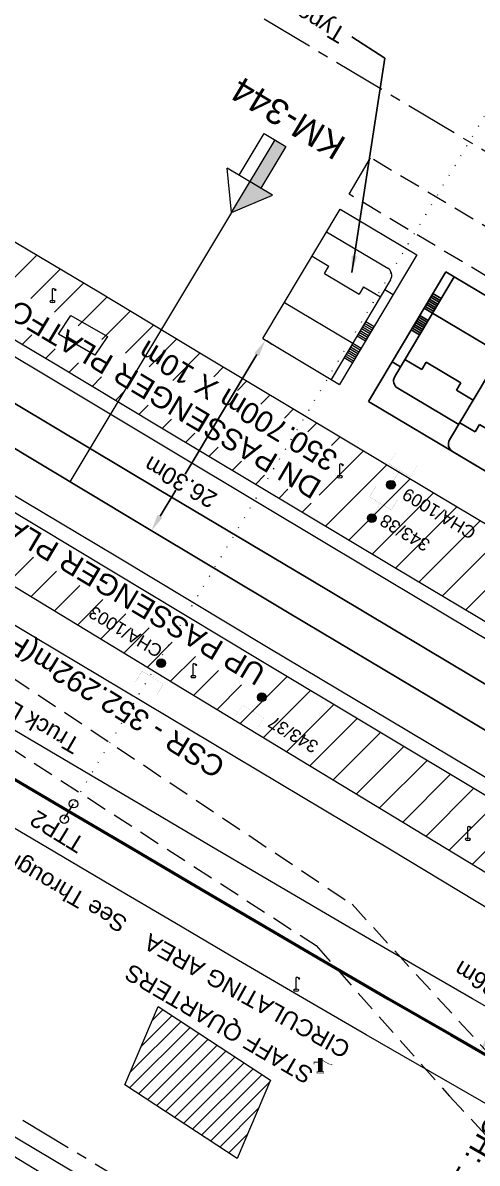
# Model space of a CAD drawing. Header units: metres. Extents: x 597821 to 610090, y 3402206 to 3407451.
# Drawn here: x 607826 to 607879.9, y 3403496.6 to 3403631.7 of the extents above; entities that cross this region are included whole.
import ezdxf
from ezdxf.enums import TextEntityAlignment as Align

# ---------------------------------------------------------------- set-up
doc = ezdxf.new("R2010")
doc.units = ezdxf.units.M
doc.header["$MEASUREMENT"] = 0
for name, pattern in [('CENTER', [2, 1.25, -0.25, 0.25, -0.25]), ('DASHED', [0.75, 0.5, -0.25]), ('DOT', [0.25, 0, -0.25])]:
    doc.linetypes.add(name, pattern=pattern)
doc.layers.get('Defpoints').update_dxf_attribs({"color": 5})
for name, color, linetype, lineweight in [('Cardinal_Leader', 10, 'Continuous', 0), ('Existing IR Chainage', 7, 'Continuous', 0), ('Existing IR Track', 143, 'Continuous', 0), ('Grill', 7, 'Continuous', 0), ('Hand_Pump', 8, 'Continuous', 0), ('KM STONE', 7, 'Continuous', 0), ('Lamp_Post', 8, 'Continuous', 0), ("NEW CHAWAPAIL STN. SRJ's", 10, 'Continuous', 0), ('OHE MAST', 7, 'Continuous', 0), ('Platform', 7, 'Continuous', 0), ('Proposed Chainage', 10, 'Continuous', 0), ('PROPOSED DFCC TRACK', 1, 'Continuous', 0), ('proposed structure', 1, 'Continuous', 0), ('Residential Building Pucca', 7, 'Continuous', 0), ('Shed', 7, 'Continuous', 0), ('SRJ CH. in Station', 7, 'Continuous', 0), ('Subroad Edge', 34, 'Continuous', 0), ('Text1', 7, 'Continuous', 0)]:
    doc.layers.add(name, color=color, linetype=linetype, lineweight=lineweight)
doc.layers.add('Existing Railway Boundary', color=7, linetype='CENTER')
doc.styles.add('ARIAL', font='arial.ttf')
doc.styles.get("Standard").update_dxf_attribs({"font": 'arial.ttf'})
doc.styles.add('Style-Arial', font='arial.ttf')
doc.linetypes.add('F-LINE', pattern='A,0.6,["X",Standard,S=0.3,R=0,X=0,Y=-0.15],0.1', length=0.7)
doc.dimstyles.new('d', dxfattribs={"dimtxt": 2, "dimasz": 2, "dimexe": 0.18, "dimexo": 1, "dimgap": 0.09, "dimtad": 0, "dimtih": 1, "dimtoh": 1, "dimzin": 0, "dimdsep": 46, "dimtxsty": 'Standard', "dimcen": 0.09, "dimclrd": 256, "dimclrt": 256, "dimadec": 0, "dimazin": 0, "dimtfac": 1, "dimtofl": 0, "dimtmove": 0, "dimatfit": 3, "dimfxl": 1, "dimtolj": 1, "dimtzin": 0, "dimarcsym": 0})
doc.dimstyles.get("Standard").update_dxf_attribs({"dimtxt": 0.18, "dimasz": 0.18, "dimexe": 0.18, "dimexo": 0.0625, "dimgap": 0.09, "dimtad": 0, "dimtih": 1, "dimtoh": 1, "dimdec": 4, "dimzin": 0, "dimdsep": 46, "dimtxsty": 'Standard', "dimcen": 0.09, "dimadec": 0, "dimazin": 0, "dimtfac": 1, "dimtdec": 4, "dimtofl": 0, "dimtmove": 0, "dimatfit": 3, "dimfxl": 1, "dimtolj": 1, "dimtzin": 0, "dimarcsym": 0})
pattern_1 = [(45, (0, 0), (-2.209708691207961, 2.209708691207961), [])]

# ---------------------------------------------------------------- blocks, each defined once
blk = doc.blocks.new('*D2')
at = {"layer": 'Defpoints', "color": 0, "transparency": 16777216}
for p in [(607889.8057982456, 3403521.534610678), (607880.231380491, 3403509.859215835), (607882.1292257789, 3403508.722125943)]:
    blk.add_point(p, dxfattribs=at)
at = {"layer": 'PROPOSED DFCC TRACK', "color": 0, "lineweight": -2, "transparency": 16777216}
for p, q in [((607889.6985713383, 3403521.598855447), (607887.8007260505, 3403522.735945338)), ((607886.8800366516, 3403520.956070053), (607881.2592967974, 3403511.574846351)), ((607882.0219988716, 3403508.786370712), (607880.1241535838, 3403509.923460605))]:
    blk.add_line(p, q, dxfattribs=at)
at = {"layer": 'PROPOSED DFCC TRACK', "color": 0, "transparency": 16777216}
for points in [[(607886.5940982325, 3403521.127389438), (607887.165975071, 3403520.784750669), (607887.9079529578, 3403522.671700569)], [(607880.9733583783, 3403511.746165736), (607881.5452352169, 3403511.403526967), (607880.231380491, 3403509.859215835)]]:
    blk.add_solid(points, dxfattribs=at)
at = {"layer": 'PROPOSED DFCC TRACK', "color": 0, "lineweight": 0, "transparency": 16777216, "insert": (607882.0859104577, 3403517.074750482), "char_height": 2, "attachment_point": 5, "rotation": 149, "style": 'Style-Arial'}
blk.add_mtext('\\A1;14.936m', dxfattribs=at)
blk = doc.blocks.new('TerminatorOpen_0.5')
at = {"color": 0, "linetype": 'ByBlock', "lineweight": -2}
for q in [(-1, 0.25), (-1, 0), (-1, -0.25)]:
    blk.add_line((0, 0), q, dxfattribs=at)
blk = doc.blocks.new('HP')
at = {"color": 8}
for points, const_width in [([(0.0008819295835564844, 0.1681577355921036), (0.0008819295835564844, 1.760900497218245)], 0.5405130023428837), ([(-0.03907991117011989, 1.667900636792183), (1.027381757870899, 1.055150603468064), (1.420815988654795, 1.027181608507817)], 0.06756412529286046), ([(-0.7505979252309771, 1.033819001560914), (-0.7505979252309771, 1.289850116489106), (0.0008819295835564844, 1.289850116489106)], 0.1081026004685767)]:
    blk.add_lwpolyline(points, dxfattribs=dict(at, const_width=const_width))
at = {"color": 8, "const_width": 0.06756412529286046}
blk.add_lwpolyline([(0.0008819295835564844, 0.1681577355921036), (-0.4102300116137485, 0.1681577355921036), (-0.4102300116137485, 0), (0.4102300116137485, 0), (0.4102300116137485, 0.1681577355921036)], close=True, dxfattribs=at)
blk = doc.blocks.new('LP')
for points in [[(0, 0), (1.455191522836685e-11, 1.501124259113567)], [(0.2519161513773724, 1.350193068938097), (0.4359010657208273, 1.34978976417915)]]:
    blk.add_lwpolyline(points)
for centre, radius, start, end in [((0.06613470305455849, 0.9860374755808152), 0.5193151196662238, 57.6424909295516, 97.31647703476513), ((0.3438663828128483, 1.330728320666822), 0.0939878794666767, 11.70118011145276, 168.0476294616489)]:
    blk.add_arc(centre, radius, start, end)
at = {"extrusion": (0, 0, -1)}
blk.add_ellipse((0.0002139964781235904, 0.005010010994737968), major_axis=(0.3078346772228201, 0.0003373946318270345), ratio=0.400495116184708, dxfattribs=at)
blk.add_ellipse((0.3454842579521937, 1.356661789875943), major_axis=(0.001657004864181774, 0.04378418379872288), ratio=0.4610562836153572, start_param=1.740219812287553, end_param=4.575835678503748)
blk = doc.blocks.new('KM POST PLAN')
h = blk.add_hatch(color=256)
h.dxf.hatch_style = 1
h.paths.add_polyline_path([(0, -8.468602305278182), (-3.000000000116415, -8.468602305278182), (-3.000000000116415, -20), (0, -20)])
h.paths.add_polyline_path([(0, -8.468602305278182), (0, 0), (-6.250000000116415, -8.468602305278182)])
for points in [[(0, 0), (-6.250000000116415, -8.468602305278182), (6.250000000116415, -8.468602305278182)], [(0, 0), (0, -20)], [(0, 0), (6.250000000116415, -8.468602305278182)], [(3, -8.468602305278182), (3, -20), (-3.000000000116415, -20), (-3.000000000116415, -8.468602305278182)]]:
    blk.add_lwpolyline(points)
at = {"style": 'Style-Arial'}
blk.add_attdef('KM-POST', text='', height=6, dxfattribs=at).set_placement((0, -26, -263.947480116054), align=Align.MIDDLE_CENTER)
blk = doc.blocks.new('OHE MAST')
h = blk.add_hatch(color=7)
h.dxf.hatch_style = 1
edge = h.paths.add_edge_path()
edge.add_arc((0, 0), 0.5143920608792591, 0, 360)
at = {"const_width": 0.01}
for points in [[(1.500000000116415, 3.5), (1.500000000116415, 2), (-1.499999999883585, 2), (-1.499999999883585, 3.5)], [(1.164153218269348e-10, 2), (0, 0)]]:
    blk.add_lwpolyline(points, dxfattribs=at)
blk.add_circle((0, 0), 0.5143920608792591)
blk = doc.blocks.new('*D68')
at = {"layer": 'Defpoints', "color": 0, "transparency": 16777216}
for p in [(607854.672182662, 3403594.152909909, -17.49110470080046), (607841.1721590019, 3403571.579959838), (607841.2637501394, 3403571.525182659)]:
    blk.add_point(p, dxfattribs=at)
at = {"layer": 'proposed structure', "color": 0, "lineweight": -2, "transparency": 16777216}
for p, q in [((607855.5304084986, 3403593.639637649), (607854.91825445, 3403594.005743723)), ((607842.0303848386, 3403571.066687578), (607841.41823079, 3403571.432793653))]:
    blk.add_line(p, q, dxfattribs=at)
at = {"layer": 'proposed structure', "lineweight": -2, "transparency": 16777216}
for p, q in [((607853.737229279, 3403592.381681057), (607845.2782007125, 3403578.237614773)), ((607842.2902946598, 3403573.241634333), (607844.1367244083, 3403576.328989405))]:
    blk.add_line(p, q, dxfattribs=at)
at = {"layer": 'proposed structure', "transparency": 16777216}
for points in [[(607853.4511540001, 3403592.55277181), (607854.0233045579, 3403592.210590303), (607854.7637737994, 3403594.09813273)], [(607842.0042193809, 3403573.412725086), (607842.5763699387, 3403573.070543579), (607841.2637501394, 3403571.525182659)]]:
    blk.add_solid(points, dxfattribs=at)
at = {"layer": 'proposed structure', "transparency": 16777216, "insert": (607844.7074625606, 3403577.28330209), "char_height": 2, "attachment_point": 5, "rotation": 150}
blk.add_mtext('\\A1;26.30m', dxfattribs=at)
blk = doc.blocks.new('A$C6F0820F1')
at = {"layer": 'proposed structure', "color": 1, "extrusion": (0.00240910809815569, -0.0007438254633207047, 0.9999968214558743)}
for p, q in [((3.796012606471777e-05, 0.06133266445249319, -288.5389241561326), (0.09943058656062931, 17.92276482610032, -288.5258777741906)), ((0.09943058667704463, 17.92276482656598, -288.478511806357), (10.66922485863324, 17.86218748660758, -288.4783853824427)), ((9.51927569496911, 17.87364986911416, -288.548607804529), (9.519248573924415, 17.86877614073455, -288.5486113644068)), ((0.08211526134982705, 14.81110036652535, -288.5281506021839), (8.501960465917364, 14.76426171278581, -288.5484698238203)), ((9.496377713629045, 13.75874962564558, -288.5516134179504), (9.419864780735224, 0.008931226097047329, -288.5616565869889)), ((0.06341833039186895, 11.4511532834731, -288.5306047812528), (2.393375495215878, 11.43819199269637, -288.5362275587365)), ((2.387727463967167, 10.42320797825232, -288.5369689253303), (2.393375495215878, 11.43819199269637, -288.5362275587365)), ((7.15328798617702, 11.4117131344974, -288.5477144346259), (7.147639955044724, 10.39672911958769, -288.5484558012196)), ((7.15328798617702, 11.4117131344974, -288.5477144346259), (9.483245150768198, 11.39875184418634, -288.5533372121096)), ((2.387727463967167, 10.42320797825232, -288.5369689253303), (7.147639955044724, 10.39672911958769, -288.5484558012196)), ((0.02786077419295907, 5.061253919731826, -288.5352721039463), (9.447687594569288, 5.008852480910718, -288.5580045348031)), ((3.796035889536142e-05, 0.06133266491815448, -288.5389241561321), (10.56686919054482, 0.002550568897277117, -288.564424599494))]:
    blk.add_line(p, q, dxfattribs=at)
at = {"layer": 'proposed structure', "color": 1, "extrusion": (-0.00244139877162041, -0.0007164302030382058, 0.9999967631446626)}
for p, q in [((10.66923922032584, 17.86469341767952, -288.4783835520492), (10.56685364642181, -8.425209671258926e-06, -288.4914323702695)), ((9.487883922993205, 12.39637755323201, -288.485185400083), (10.63786160969175, 12.38978479243815, -288.482382560152)), ((9.455560685368255, 6.756471681408584, -288.4893049262383), (10.60553837195039, 6.749878921080381, -288.4865020863072)), ((9.456993453204632, 7.006467509549111, -288.4891223231285), (10.6069711393211, 6.999874748755246, -288.4863194831975)), ((9.458426220575348, 7.256463336292654, -288.4889397200188), (10.60840390704107, 7.249870576430112, -288.4861368800878)), ((9.459858988411725, 7.506459164433181, -288.4887571169091), (10.60983667476103, 7.499866403639317, -288.485954276978)), ((9.46129175578244, 7.756454992108047, -288.4885745137994), (10.6112694425974, 7.749862231779844, -288.4857716738683)), ((9.462724523735233, 8.006450819317251, -288.4883919106897), (10.61270220961887, 7.999858059454709, -288.4855890707586)), ((9.45126238220837, 6.006484198383987, -288.4898527355674), (10.60124006867409, 5.999891438521445, -288.4870498956363)), ((9.452695150277577, 6.256480026058853, -288.4896701324577), (10.6026728367433, 6.249887266196311, -288.4868672925267)), ((9.454127917299047, 6.506475853733718, -288.489487529348), (10.60410560411401, 6.499883092939854, -288.4866846894169)), ((9.441233009332791, 4.256513405125588, -288.4911309573354), (10.59121069591492, 4.249920645263046, -288.4883281174043)), ((9.442665776819922, 4.506509233266115, -288.4909483542256), (10.59264346351847, 4.49991647247225, -288.4881455142946)), ((9.444098544539884, 4.75650506047532, -288.4907657511159), (10.5940762310056, 4.749912300147116, -288.4879629111849)), ((9.44553131214343, 5.006500887684524, -288.4905831480062), (10.59550899872556, 4.999908127821982, -288.4877803080751)), ((9.434069171198644, 3.006534267216921, -288.4920439728839), (10.58404685778078, 2.999941506888717, -288.4892411329529)), ((9.435501938685775, 3.256530094891787, -288.4918613697742), (10.58547962503508, 3.249937334097922, -288.4890585298431)), ((9.436934706405737, 3.506525922100991, -288.4916787666645), (10.58691239287145, 3.499933161772788, -288.4888759267334)), ((9.438367474242114, 3.756521750241518, -288.4914961635548), (10.58834516070783, 3.749928989913315, -288.4886933236237)), ((9.439800241496414, 4.006517577450722, -288.4913135604451), (10.58977792807855, 3.999924817122519, -288.488510720514))]:
    blk.add_line(p, q, dxfattribs=at)
at = {"layer": 'proposed structure', "color": 1, "extrusion": (0.00240910809815569, -0.0007438254633207047, 0.9999968214558743)}
blk.add_arc((9.191517655661444, 13.54965926011022, -288.5380525517764), 1, 359.681274133796, 89.68127414115837, dxfattribs=at)
blk = doc.blocks.new('A$C7A1F303B')
at = {"layer": 'proposed structure', "color": 1, "lineweight": 25, "extrusion": (-0.002425228176118261, 0.0007597790298481621, 0.999996770496845)}
for p, q in [((10.33663895344944, 31.98962115953327, 100.4317910175579), (-1.284977770410478e-06, 17.42098056818941, 100.4177912088075)), ((8.898830471822293, 27.97579715738539, 100.4313536218102), (0.9379006963426946, 16.75552422573674, 100.4205714438721)), ((7.169567087301402, 27.52589496984729, 100.4275015773334), (8.107469068592764, 26.86043862739461, 100.430281812398)), ((4.050602315139258, 23.12997175558121, 100.4232772927204), (4.988504296474275, 22.46451541312854, 100.426057527785)), ((4.195266729439027, 23.33386429797974, 100.4234732242887), (5.133168710774044, 22.66840795552707, 100.4262534593533)), ((4.339931143724243, 23.53775684037828, 100.423669155857), (5.27783312505926, 22.87230049792561, 100.4264493909216)), ((4.484595558024012, 23.74164938280592, 100.4238650874253), (5.422497539359028, 23.07619304035325, 100.4266453224899)), ((4.629259972309228, 23.94554192520445, 100.4240610189937), (5.567161953629693, 23.28008558275178, 100.4268412540583)), ((3.47194465798384, 22.31440158595797, 100.4224935664471), (4.409846639318857, 21.6489452435053, 100.4252738015117)), ((3.616609072269057, 22.5182941283565, 100.4226894980154), (4.554511053604074, 21.85283778590383, 100.42546973308)), ((3.761273486568825, 22.72218667075504, 100.4228854295837), (4.699175467903842, 22.05673032830236, 100.4256656646483)), ((3.905937900854042, 22.92607921318267, 100.4230813611521), (4.843839882189059, 22.26062287073, 100.4258615962167)), ((2.025300515102572, 20.27547616188531, 100.420534250764), (2.963202496437589, 19.61001981943264, 100.4233144858286)), ((2.16996492940234, 20.47936870428384, 100.4207301823323), (3.107866910722805, 19.81391236183117, 100.4235104173969)), ((2.314629343673005, 20.68326124671148, 100.4209261139006), (3.252531325008022, 20.01780490425881, 100.4237063489652)), ((2.459293757972773, 20.88715378911002, 100.4211220454689), (3.39719573930779, 20.22169744665734, 100.4239022805336)), ((2.603958172272542, 21.09104633150855, 100.4213179770373), (3.541860153593007, 20.42558998905588, 100.4240982121019)), ((2.748622586557758, 21.29493887387798, 100.4215139086056), (3.686524567892775, 20.62948253145441, 100.4242941436702)), ((2.893287000842975, 21.49883141630562, 100.4217098401739), (3.831188982177991, 20.83337507388205, 100.4244900752385)), ((1.735971686517587, 19.86769107708824, 100.4201423876274), (2.673873667838052, 19.20223473463557, 100.422922622692)), ((1.880636100802803, 20.07158361948677, 100.4203383191957), (2.81853808213782, 19.4061272770341, 100.4231185542603))]:
    blk.add_line(p, q, dxfattribs=at)
at = {"layer": 'proposed structure', "color": 1, "lineweight": 25, "extrusion": (0.02009150113176415, 0.004588898049891363, 0.9997876142446256)}
for p, q in [((34.87936970572628, 14.56844519311562, 99.74852924769095), (10.33663895342033, 31.98962115953327, 100.1617733171124)), ((17.15285972622223, 23.33172708228813, 100.0645347509021), (10.28743240516633, 28.20501598611008, 100.1801330171709)), ((9.427815736838966, 24.69525179319317, 100.2135170467883), (7.528000338003039, 26.04379848510143, 100.2455056406612)), ((9.427815736838966, 24.69525179319317, 100.2135170467883), (8.840547415064066, 23.86754560304689, 100.2291177216229)), ((11.51161230036814, 15.38085481250891, 100.21439345005), (18.3765764755226, 25.05645475926576, 100.0320269407794)), ((19.77053737090318, 25.2931534339732, 100.0029278075442), (25.44552242488135, 21.26487662034924, 99.90737389623396)), ((12.72171535424422, 21.1125746787875, 100.163767632854), (8.840547415049514, 23.86754560304689, 100.2291177216233)), ((17.01110530372534, 23.13193593296455, 100.0683004310345), (18.72338527691318, 21.91650758401374, 100.0394695095186)), ((12.72171535424422, 21.1125746787875, 100.163767632854), (13.30898367603368, 21.94028086893377, 100.1481669580194)), ((15.20879907485505, 20.5917341770255, 100.1161783641467), (13.30898367603368, 21.94028086893377, 100.1481669580194)), ((18.13611695513828, 21.08880139386747, 100.055070184353), (18.72338527694228, 21.91650758404285, 100.039469509518)), ((11.51161230036814, 15.38085481250891, 100.21439345005), (3.830813563516131, 20.83291912058485, 100.3437207265646)), ((18.13611695513828, 21.08880139386747, 100.0550701843532), (22.01728489434754, 18.33383046957897, 99.98972009558396)), ((18.81734018596762, 10.195027190377, 100.0913815182484), (25.68230436110753, 19.87062713713385, 99.90901500897779)), ((22.01728489436209, 18.33383046960807, 99.98972009558352), (22.60455321612244, 19.16153665978345, 99.97411942074913)), ((22.60455321613699, 19.16153665975435, 99.97411942074893), (24.31683318932483, 17.94610831083264, 99.94528849923287)), ((13.31391852923844, 17.92105656841886, 100.1665155169378), (20.61964641483792, 12.73522894631606, 100.0435035851362)), ((31.32401493287762, 13.27261055633426, 99.8259245528317), (24.45858761182171, 18.14589946015622, 99.94152281910051)), ((8.6186649024894, 11.30348441773094, 100.2912440649977), (0.9378661656373879, 16.75554872580688, 100.4205713415122)), ((24.41434235926135, 14.05735986298532, 99.9611778384728), (22.51452696045453, 15.40590655489359, 99.99316643234512)), ((23.82707403748645, 13.22965367280995, 99.97677851330764), (24.41434235927591, 14.05735986298532, 99.96117783847261)), ((34.87936970572628, 14.56844519311562, 99.74852924769095), (24.5428686531086, 7.726484909653664e-07, 100.0231164948991)), ((27.70824197671027, 10.47468274855055, 99.91142842453796), (23.8270740374719, 13.22965367280995, 99.97677851330783)), ((24.5428686531086, 7.726484909653664e-07, 100.0231164948991), (8.6186649024894, 11.30348441773094, 100.2912440649977)), ((31.5607968691038, 11.87836107314797, 99.82756566557552), (23.60519152494089, 0.6655924875230994, 100.0389048566816)), ((28.29551029848517, 11.30238893872593, 99.89582774970312), (27.70824197671027, 10.47468274857965, 99.9114284245377)), ((30.19532569730654, 9.953842246817658, 99.8638391558306), (28.29551029851427, 11.30238893875503, 99.89582774970268)), ((26.49813892281963, 4.742962882301072, 99.96205424173392), (18.81734018596762, 10.195027190377, 100.0913815182484)), ((30.77391517690558, 10.76931632574997, 99.84846903284067), (31.71159230507328, 10.10372461087536, 99.83268067105838)), ((27.94461262175173, 6.781648079690058, 99.9236289342603), (28.88228974993399, 6.116056364815449, 99.90784057247737)), ((28.08925999164057, 6.985516599437688, 99.9197864035129), (29.02693711982283, 6.319924884563079, 99.90399804172998)), ((28.23390736152942, 7.189385119156213, 99.91594387276552), (29.17158448971168, 6.523793404310709, 99.9001555109826)), ((27.07672840238956, 5.558436961262487, 99.94668411874459), (28.01440553057182, 4.892845246387878, 99.93089575696166)), ((27.22137577227841, 5.762305480981013, 99.94284158799721), (28.15905290046067, 5.096713766135508, 99.92705322621427)), ((27.36602314216725, 5.966174000728643, 99.93899905724982), (28.30370027034951, 5.300582285854034, 99.92321069546689)), ((27.51067051207065, 6.170042520476272, 99.93515652650244), (28.4483476402529, 5.504450805601664, 99.91936816471951)), ((27.65531788195949, 6.373911040223902, 99.93131399575506), (28.59299501014175, 5.708319325349294, 99.91552563397212)), ((27.79996525184833, 6.577779559942428, 99.92747146500767), (28.73764238003059, 5.912187845096923, 99.91168310322475)), ((26.0641968131531, 4.131357323058182, 99.97358183397587), (27.00187394133536, 3.465765608212678, 99.95779347219293)), ((26.20884418304195, 4.335225842805812, 99.96973930322848), (27.14652131122421, 3.669634127931204, 99.95395094144556)), ((26.35349155294534, 4.539094362553442, 99.9658967724811), (27.2911686811276, 3.873502647678833, 99.95010841069818)), ((26.49813892283419, 4.742962882301072, 99.96205424173372), (27.43581605101645, 4.077371167426463, 99.94626587995079)), ((25.34095996367978, 3.112014724378241, 99.99279448771279), (26.27863709186204, 2.446423009503633, 99.97700612592985)), ((25.48560733358318, 3.315883244125871, 99.9889519569654), (26.42328446176543, 2.650291529251263, 99.97316359518247)), ((25.63025470347202, 3.519751763844397, 99.98510942621802), (26.56793183165428, 2.854160048998892, 99.96932106443509)), ((25.77490207336086, 3.723620283592027, 99.98126689547063), (26.71257920154312, 3.058028568717418, 99.9654785336877)), ((25.91954944326426, 3.927488803339656, 99.97742436472325), (26.85722657144652, 3.261897088465048, 99.96163600294032))]:
    blk.add_line(p, q, dxfattribs=at)
at = {"layer": 'proposed structure', "color": 1, "lineweight": 25, "extrusion": (-7.632467335798697e-06, -2.394723173844413e-05, 0.9999999996841379)}
blk.add_line((-1.284977770410478e-06, 17.42098056818941, 100.4177912088075), (0.9379006962990388, 16.75552422582405, 100.4205714438719), dxfattribs=at)
at = {"layer": 'proposed structure', "color": 1, "lineweight": 25, "extrusion": (0.02009150113176415, 0.004588898049891363, 0.9997876142446256)}
for centre, start, end in [((24.54009354762398, -13.49559470249699, 100.4949760866148), 311.7720917375874, 41.77209173690749), ((19.58976944384101, -22.0940780726613, 100.4949760866146), 311.7720917375874, 41.77209173690749), ((14.39899745398053, -26.73061623702846, 100.4949760866145), 221.7720917369075, 311.7720917375874), ((5.298438757711617, -30.68276203584093, 100.4949760866146), 221.7720917369075, 311.7720917375874)]:
    blk.add_arc(centre, 1, start, end, dxfattribs=at)

msp = doc.modelspace()

# ---------------------------------------------------------------- hatches: boundary and pattern name
at = {"layer": 'Text1'}
h = msp.add_hatch(dxfattribs=at)
h.set_pattern_fill('ANSI31', color=256, scale=25)
h.set_pattern_definition(pattern_1)
h.paths.add_polyline_path([(607732.9419405254, 3403627.79195964), (607730.4296695949, 3403625.070672279), (607710.9817555501, 3403636.525265118), (607713.0832481451, 3403639.761991708)], flags=16)
h.paths.add_polyline_path([(607965.6210788391, 3403485.644201768), (607966.4367953935, 3403488.933914501), (607982.854861971, 3403479.096460172), (607981.3128435935, 3403476.522932556)])
h.paths.add_polyline_path([(607703.7644936879, 3403646.086740429), (607699.9713111138, 3403639.758737886), (607714.7343770874, 3403630.992741379), (607780.7084152194, 3403591.310732324), (607815.7390416028, 3403570.522709005), (607844.0405879524, 3403553.335983076), (607945.3450265303, 3403491.92518156), (608000.6607608354, 3403463.842279458), (608001.9767335892, 3403463.105638181), (608004.0155184373, 3403466.402628144), (608002.7012693367, 3403467.204785396), (607856.1031686723, 3403555.044206576), (607853.9151142753, 3403552.089255915), (607797.0740646827, 3403586.917811967), (607798.6017146534, 3403589.478161081), (607784.1619435976, 3403598.094317557), (607718.4550616929, 3403637.327246523)])
h = msp.add_hatch(dxfattribs=at)
h.set_pattern_fill('ANSI31', color=256, scale=25)
h.set_pattern_definition(pattern_1)
h.paths.add_polyline_path([(607753.094725078, 3403644.260376277), (607751.5546512114, 3403641.686645953), (607751.2358661387, 3403641.153908407), (607753.0947609802, 3403644.260443833)])
h.paths.add_polyline_path([(607820.6346606885, 3403602.69094686), (607844.2833533877, 3403589.055884431), (607846.1086713459, 3403591.261508818), (607864.0744866381, 3403580.735463011), (607860.4855112697, 3403574.609813385), (607818.0441936936, 3403600.174472525)], flags=16)
h.paths.add_polyline_path([(608026.8533151988, 3403476.089316264), (608029.0627933107, 3403478.848256122), (608048.8952830983, 3403466.989846222), (608046.7923596998, 3403464.502499997)], flags=16)
h.paths.add_polyline_path([(607791.7673709871, 3403625.714809141), (607786.6595430829, 3403617.117646552), (607829.8705694036, 3403591.249506845), (607842.2593360879, 3403583.791937097), (607869.9154588172, 3403567.241890717), (607894.1275032461, 3403552.809311252), (607900.4612472571, 3403549.105247683), (607942.8243447385, 3403523.722137246), (608007.1625398732, 3403485.253794205), (608027.9986373315, 3403472.837476811), (608059.417418659, 3403454.10794729), (608083.6344081638, 3403439.400621755), (608087.5044561141, 3403437.011154372), (608092.6686422807, 3403445.575161342), (608088.8566878821, 3403447.928760269), (608064.573163991, 3403462.676493092), (608033.1191016617, 3403481.42705451), (608012.2879496989, 3403493.840425018), (607947.9560958757, 3403532.304976535), (607905.5554053909, 3403557.710617046), (607899.2118378888, 3403561.420425532), (607875.0430863409, 3403575.827198504), (607847.4055020751, 3403592.366151051), (607835.0174425654, 3403599.823295106)])
h = msp.add_hatch(dxfattribs=at)
h.set_pattern_fill('ANSI31', color=3, scale=10)
h.set_pattern_definition([(45, (0, 0), (-0.8838834764831843, 0.8838834764831844), [])])
h.paths.add_polyline_path([(607855.3888151288, 3403506.461469106), (607842.0783585879, 3403515.174848645), (607838.0986060689, 3403505.903651842), (607851.4164398123, 3403497.18544455)])

# ---------------------------------------------------------------- linework, layer by layer
at = {"layer": 'Cardinal_Leader', "linetype": 'Continuous', "lineweight": 13}
msp.add_line((607830.9479384093, 3403537.370798605), (607832.0360144897, 3403539.191557143), dxfattribs=at)
for centre in [(607832.0360144897, 3403539.191557143), (607830.9479384093, 3403537.370798605)]:
    msp.add_circle(centre, 0.5, dxfattribs=at)
at = {"layer": 'Existing IR Chainage', "color": 7, "linetype": 'Continuous', "lineweight": 13}
msp.add_line((607850.7522664941, 3403609.236121247), (607831.6136241943, 3403577.31142155), dxfattribs=at)
at = {"layer": 'Existing IR Track', "color": 0, "lineweight": 20, "flags": 128}
for points in [[(608187.9019715284, 3403375.263581004), (608151.5166909406, 3403396.915248766), (608086.4234778142, 3403435.783122436), (608056.7795500974, 3403453.497199118), (608031.8518279917, 3403468.424321183), (608012.9231036402, 3403479.706862048), (607975.9689345803, 3403501.775797328), (607956.1824960186, 3403513.622377898), (607936.3775293037, 3403525.4876298), (607916.8375339797, 3403537.167267005), (607899.6590270633, 3403547.507296005), (607879.3769791507, 3403559.608525776), (607862.2112664145, 3403569.856880494), (607844.456900239, 3403580.473785774), (607828.8824058466, 3403589.826363158), (607809.3790170898, 3403601.493642425), (607791.9107197317, 3403611.935786189), (607773.1686677431, 3403623.202564176), (607759.7901448973, 3403631.24128095), (607739.2471189687, 3403643.525024825), (607722.3299231846, 3403653.586597189)], [(607889.8057982455, 3403521.534610678), (607869.6495677828, 3403533.681718195), (607827.3186848785, 3403558.970072229), (607785.0975969776, 3403584.339522384), (607741.8299203113, 3403610.460571242), (607698.7279020529, 3403637.094703665)], [(608145.9653191257, 3403383.66967233), (608145.1532690764, 3403384.143489171), (608107.2321801111, 3403406.772093885), (608077.1121938319, 3403424.808964008), (608048.9418135274, 3403441.681626223), (608028.7205700953, 3403453.854580288), (608009.5481628305, 3403465.325720918), (607999.9832265592, 3403471.033023609), (607981.9503590292, 3403481.86586536), (607967.9876734342, 3403490.216313223), (607949.1945627334, 3403501.406471625), (607926.8519203224, 3403514.749410263), (607908.8395843701, 3403525.543499384), (607890.4199138557, 3403536.579605062), (607871.5160661457, 3403547.886522791), (607855.0867230522, 3403557.64904175), (607837.0380784759, 3403568.503772264), (607819.5811982513, 3403578.91648206), (607801.515187206, 3403589.705643069), (607785.0970363078, 3403599.528685239), (607764.9083876971, 3403611.579704541), (607751.7690963018, 3403619.425109653), (607731.5539338142, 3403631.485056245)]]:
    msp.add_lwpolyline(points, dxfattribs=at)
at = {"layer": 'Existing IR Track', "color": 0, "lineweight": 25, "flags": 128}
for points in [[(607896.6199486868, 3403543.910731627), (607876.791262402, 3403555.750547519), (607859.7798392692, 3403565.89895491), (607842.1925213381, 3403576.367856586), (607825.4944745372, 3403586.37740141), (607807.1703077547, 3403597.330830323), (607789.4345039435, 3403607.929592989), (607770.1471347415, 3403619.470287122), (607756.8951812066, 3403627.396954225), (607736.613715115, 3403639.532908409)], [(607893.3566519679, 3403540.368972973), (607874.267206663, 3403551.811293285), (607857.5924547517, 3403561.762696665), (607839.8396121322, 3403572.379997224), (607822.6646856999, 3403582.676249863), (607804.4462029568, 3403593.546316566), (607787.7304813145, 3403603.544560226), (607767.4701353121, 3403615.648838381), (607754.3575501533, 3403623.492235758), (607734.1963757187, 3403635.556319382)]]:
    msp.add_lwpolyline(points, dxfattribs=at)
at = {"layer": 'Existing Railway Boundary', "color": 36, "lineweight": 20, "ltscale": 5}
for points in [[(607755.5204894511, 3403663.078721546), (607768.7737581651, 3403683.457786506), (607924.3360623519, 3403590.466750834), (607921.2062139126, 3403585.230908137), (608145.502543671, 3403451.15248785), (608142.2828539229, 3403445.431062562)], [(608183.3847800338, 3403309.799865253), (608160.956606876, 3403323.252298163), (608107.0111580974, 3403355.482958994), (608078.7718655312, 3403372.363483314), (608047.5152480152, 3403391.02691242), (608025.282485693, 3403404.3204687), (608000.541934462, 3403419.126710645), (607962.3206246638, 3403442.041188509), (607918.238411071, 3403468.359710597), (607908.5225134677, 3403452.066699835), (607756.213123406, 3403543.690502222), (607765.5085694508, 3403559.442288782), (607571.8470583073, 3403673.725841378)]]:
    msp.add_lwpolyline(points, dxfattribs=at)
at = {"layer": 'Grill', "color": 1, "linetype": 'F-LINE', "lineweight": 13, "ltscale": 2}
for points in [[(608108.0857817568, 3403398.266849139), (608106.2125250704, 3403399.210259802), (608098.3832907812, 3403403.134826255), (608090.5533490141, 3403407.047500477), (608082.7209172033, 3403410.955300402), (608003.4475006616, 3403450.496498672), (607995.6183328643, 3403454.402669036), (607987.7967831366, 3403458.311150793), (607979.9815259647, 3403462.228710926), (607972.1764258986, 3403466.159520133), (607964.3839727549, 3403470.108427702), (607956.6066892169, 3403474.080258279), (607948.8471390967, 3403478.079806211), (607941.1021214864, 3403482.114858354, -0.007604138089645099), (607894.4722176167, 3403507.462085065), (607886.874066657, 3403511.767319733), (607879.2978075916, 3403516.104058174), (607871.7351649724, 3403520.470751887), (607864.1835096616, 3403524.862642033), (607856.6401647283, 3403529.274987814), (607849.1024146893, 3403533.70306261), (607841.5661674256, 3403538.14294327), (607834.0326555534, 3403542.587562633), (607506.4115256368, 3403735.923380557)], [(607946.4570617062, 3403468.061520166), (607944.2461291217, 3403469.201113404), (607936.4710816457, 3403473.25181071, -0.007607561265788016), (607889.5528483299, 3403498.755768429), (607881.9252369526, 3403503.077695845), (607874.3137086475, 3403507.434622807), (607866.7212828941, 3403511.818513395), (607859.1453015998, 3403516.224551043), (607851.5830631724, 3403520.647948238), (607844.0318323208, 3403525.083942379), (607836.490196659, 3403529.526997542), (607828.9512973456, 3403533.974793115), (607766.1195575527, 3403571.053066435)]]:
    msp.add_lwpolyline(points, format="xyb", dxfattribs=at)
at = {"layer": "NEW CHAWAPAIL STN. SRJ's", "linetype": 'DOT', "lineweight": 13, "ltscale": 5, "flags": 128}
msp.add_lwpolyline([(607831.4919764495, 3403538.281177874), (607882.6423126741, 3403623.827092492)], dxfattribs=at)
at = {"layer": 'Platform', "lineweight": 15}
msp.add_lwpolyline([(607894.1275032461, 3403552.809311252), (607869.9154588172, 3403567.241890717), (607842.2593360879, 3403583.791937097), (607829.8705694036, 3403591.249506845), (607786.5738287108, 3403616.973377714), (607791.681579159, 3403625.570409934), (607835.0174425654, 3403599.823295106), (607847.4055020751, 3403592.366151051), (607875.0430863409, 3403575.827198504), (607899.2118378888, 3403561.420425532)], dxfattribs=at)
at = {"layer": 'Platform'}
msp.add_polyline3d([(607701.7811527053, 3403642.778018389, 0), (607703.7845250691, 3403646.070181345, 0), (607718.4550616929, 3403637.327246523, 265.1134204045831), (607784.1619435976, 3403598.094317557, 265.099424495005), (607818.8670747491, 3403577.386694102, 265.133414561123), (607854.038134713, 3403556.281544487, 265.071432675849), (608001.9699565311, 3403467.614195141, 264.2894642921873), (608004.0089759409, 3403466.392048045, 0), (608001.928496191, 3403463.027631805, 0), (607998.5676232378, 3403464.744051706, 264.5641673211493), (607945.3450265303, 3403491.92518156, 265.053437934963), (607844.0405879524, 3403553.335983076, 265.173402874203), (607815.7390416028, 3403570.522709005, 265.2903686899621), (607780.7084152194, 3403591.310732324, 265.1843996603), (607714.7343770874, 3403630.992741379, 265.0854285854271), (607699.9669501941, 3403639.751462752, 0)], close=True, dxfattribs=at)
at = {"layer": 'PROPOSED DFCC TRACK', "color": 1, "linetype": 'Continuous', "lineweight": 50, "flags": 128}
msp.add_lwpolyline([(607884.3996518048, 3403507.422507789), (607876.8057581196, 3403511.76934049), (607869.2282239333, 3403516.144632641), (607861.6644056307, 3403520.543596538), (607854.1116139503, 3403524.961468026), (607846.567123505, 3403529.393502495), (607839.0281820423, 3403533.834970406), (607831.4919764495, 3403538.281177874), (607503.8703976735, 3403731.617260647)], dxfattribs=at)
at = {"layer": 'proposed structure', "color": 1, "linetype": 'DASHED', "ltscale": 5}
for p, q in [((607988.8595371719, 3403543.106375007, -298.7422761944748), (607867.2309820672, 3403615.685172826, -620.7147967102696)), ((607997.2499000854, 3403532.277091895, -269.749065598382), (607864.6703088604, 3403611.390646588, -620.7109356865271))]:
    msp.add_line(p, q, dxfattribs=at)
at = {"layer": 'proposed structure', "color": 1, "elevation": -620.7109356865271}
msp.add_lwpolyline([(607864.6703088604, 3403611.390646588), (607867.2324406101, 3403615.684302477)], dxfattribs=at)
at = {"layer": 'Residential Building Pucca', "color": 3, "linetype": 'Continuous', "lineweight": 18, "ltscale": 5}
for p, q in [((607838.0986060689, 3403505.903651842), (607842.0783585879, 3403515.174848645)), ((607842.0783585879, 3403515.174848645), (607855.3888151288, 3403506.461469106)), ((607851.4164398123, 3403497.18544455), (607838.0986060689, 3403505.903651842)), ((607855.3888151288, 3403506.461469106), (607851.4164398123, 3403497.18544455))]:
    msp.add_line(p, q, dxfattribs=at)
at = {"layer": 'Shed'}
msp.add_polyline3d([(607834.571456802, 3403592.325831462, 264.823505134753), (607830.2566785157, 3403594.804911281, 264.776518866884), (607831.7324940833, 3403597.021464442, 264.831502797369), (607836.0474605454, 3403594.542276336, 264.831502797369)], close=True, dxfattribs=at)
at = {"layer": 'Subroad Edge', "color": 3, "linetype": 'DASHED', "lineweight": 18, "ltscale": 5}
for p, q in [((607824.7110363251, 3403554.189465481, 264.54458665102), (607865.0259590506, 3403527.289355568, 264.543586943193)), ((607821.0870203839, 3403548.069419702, 264.390631645662), (607860.7988099729, 3403522.392505633, 264.302657356886)), ((607865.0259590506, 3403527.289355568, 264.543586943193), (607880.9871772086, 3403509.843885354, 263.8567876660441)), ((607860.7988099729, 3403522.392505633, 264.302657356886), (607876.5658012312, 3403504.56774298, 263.593864507543)), ((607876.5658012312, 3403504.56774298, 263.593864507543), (607887.0059153311, 3403493.393621704, 263.03502783225))]:
    msp.add_line(p, q, dxfattribs=at)
at = {"layer": 'Subroad Edge', "lineweight": 13}
for points in [[(607633.6395484786, 3403586.600705507, 262.590157849235), (607648.4523612575, 3403598.339206083, 262.589158141408), (607667.1291520883, 3403612.613413746, 262.554168367463), (607669.1885179327, 3403613.145462185, 262.504182976113), (607680.3875756852, 3403608.299256195, 262.558167198771), (607719.8430848059, 3403583.793775735, 262.6561385658171), (607758.1369512224, 3403559.114960934, 262.810093571175), (607759.8509835814, 3403555.939119583, 262.743113146766), (607759.4639813795, 3403552.395339386, 262.71512132761), (607754.4794900365, 3403543.412458238, 262.7960976615971), (607755.0638152112, 3403539.871428413, 262.884071950373), (607757.7984144959, 3403537.351073959, 262.817091525964), (607781.5870222364, 3403523.523910285, 262.970046823495), (607816.0510487807, 3403502.865856458, 263.092011178389), (607864.7543129283, 3403473.272084296, 262.919061724318), (607915.9720318965, 3403441.774005745, 262.9160626008371)], [(607817.4293275917, 3403504.297341017, 263.111005627102), (607865.9345457841, 3403475.399037842, 262.949052959128), (607916.891526242, 3403444.358270371, 262.872075456449), (607919.4511577005, 3403444.104064011, 262.917062308664), (607933.5535182604, 3403460.240714957, 263.0788558927352)]]:
    msp.add_polyline3d(points, dxfattribs=at)

# ---------------------------------------------------------------- block references
at = {"layer": 'Hand_Pump', "xscale": 0.9997078269170317, "yscale": 0.9997078269170317, "zscale": 0.9997078269170317}
msp.add_blockref('HP', (607861.2748189261, 3403507.304885298, 262.503183268286), dxfattribs=at)
at = {"layer": 'KM STONE', "xscale": 0.5, "yscale": 0.5, "zscale": 0.5, "rotation": 148.9903102435466}
msp.add_blockref('KM POST PLAN', (607850.7523148485, 3403609.236201905), dxfattribs=at).add_auto_attribs({'KM-POST': 'KM-344'})
at = {"layer": 'Lamp_Post', "xscale": 0.9997078269170317, "yscale": 0.9997078269170317, "zscale": 0.9997078269170317}
for p in [(607829.5380228905, 3403598.682107309, 265.3093631386751), (607863.583255209, 3403577.92670707, 264.967463061841), (607846.2243304005, 3403554.245568389, 265.079430338465), (607878.7492762774, 3403534.97459793, 265.11442011241), (607858.4164217174, 3403517.119119987, 263.618857203218)]:
    msp.add_blockref('LP', p, dxfattribs=at)
at = {"layer": 'OHE MAST', "lineweight": 20}
for p, rotation in [((607869.6435, 3403576.9766), 329.0208306544455), ((607867.3577, 3403573.027), 329.0208306544455), ((607842.4287, 3403555.8341), 149.0208306544456), ((607854.3389, 3403551.7977), 149.0208306544456)]:
    msp.add_blockref('OHE MAST', p, dxfattribs=dict(at, rotation=rotation))
at = {"layer": 'proposed structure', "color": 1, "linetype": 'Continuous', "extrusion": (-0.005221722596689967, -0.0187263416953396, 0.9998110110114975), "rotation": 345.1008778859455}
msp.add_blockref('A$C6F0820F1', (-328677.6091858494, 3441138.222556912, -66639.85099977179), dxfattribs=at)
at = {"layer": 'proposed structure', "extrusion": (-0.01359144961722987, 0.007543862397763882, 0.9998791740192542), "xscale": -1, "rotation": 113.8215970331474}
msp.add_blockref('A$C7A1F303B', (607835.6950514262, 3403574.826216257, 17296.78348294174), dxfattribs=at)

# ---------------------------------------------------------------- texts
at = {"layer": "NEW CHAWAPAIL STN. SRJ's", "insert": (607864.5400055752, 3403509.82535452), "char_height": 2, "width": 35.78086897328633, "attachment_point": 4, "rotation": 151.04435918706216, "style": 'ARIAL'}
msp.add_mtext('CIRCULATING AREA', dxfattribs=at)
at = {"layer": 'OHE MAST', "style": 'ARIAL'}
for s, p in [('CHA/1009', (607879.8739656067, 3403571.698890872)), ('343/38', (607874.4256947495, 3403570.270878317)), ('CHA/1003', (607842.7304965123, 3403557.702143778)), ('343/37', (607861.1919270984, 3403546.384834436))]:
    msp.add_text(s, height=1.5, rotation=149, dxfattribs=at).set_placement(p)
at = {"layer": 'Proposed Chainage', "lineweight": 0, "insert": (607882.3245370627, 3403501.974149772, 263.2014427131136), "char_height": 2.500000000000002, "attachment_point": 4, "rotation": 240.36413650742176, "line_spacing_factor": 0.6, "style": 'Style-Arial'}
msp.add_mtext('CH: 154400', dxfattribs=at)
at = {"layer": 'proposed structure', "color": 1, "style": 'ARIAL'}
for s, rotation, p in [('Type II RCF Quarters  (2 Nos.) ', 149.1692773177855, (607864.4754430563, 3403630.866398248)), ('TTP2', 148.4556549312881, (607833.5340695472, 3403534.960220688))]:
    msp.add_text(s, height=2, rotation=rotation, dxfattribs=at).set_placement(p)
at = {"layer": 'SRJ CH. in Station', "color": 7, "lineweight": 15}
for s, p in [('DN PASSENGER PLATFORM', (607861.60204111, 3403577.314406115, 265.5382962310581)), ('350.700m X 10m', (607863.5515565797, 3403580.559436471, 265.5382962310581))]:
    msp.add_text(s, height=2.5, rotation=149.1235960377946, dxfattribs=at).set_placement(p)
msp.add_text('CSR - 352.292m(FM TO DE)', height=2.5, rotation=148.4812355572735, dxfattribs=at).set_placement((607830.367999823, 3403554.911631133), align=Align.MIDDLE_CENTER)
at = {"layer": 'Subroad Edge', "color": 3, "linetype": 'DASHED', "ltscale": 5}
msp.add_text('Truck Loading Area', height=2, rotation=149.7220731599668, dxfattribs=at).set_placement((607833.0121255534, 3403546.722932614, 949.9518598888375))
at = {"layer": 'Text1'}
msp.add_text('UP PASSENGER PLATFORM-544.597m ', height=2.5, rotation=149.1235960377946, dxfattribs=at).set_placement((607854.9940516027, 3403555.233103653))
at = {"layer": 'Text1', "color": 1, "style": 'ARIAL'}
msp.add_text('See Through Fencing', height=2, rotation=149.7220731599668, dxfattribs=at).set_placement((607838.5953836663, 3403525.535488776))
at = {"layer": 'Text1', "color": 3, "style": 'ARIAL'}
msp.add_text('STAFF QUARTERS', height=2, rotation=149.7220731599668, dxfattribs=at).set_placement((607860.6129594046, 3403507.635284342))

# ---------------------------------------------------------------- dimensions: what is measured, and where the dimension line sits
at = {"layer": 'PROPOSED DFCC TRACK', "color": 10, "lineweight": 0}
dim = msp.add_linear_dim(base=(607880.231380491, 3403509.859215835), p1=(607889.8057982455, 3403521.534610678), p2=(607882.129225779, 3403508.722125943), angle=239.0721581149677, dimstyle='Standard', override={"dimtxt": 2, "dimasz": 2, "dimexe": 0.125, "dimexo": 0.125, "dimgap": 0.125, "dimtad": 1, "dimtih": 0, "dimtoh": 0, "dimdec": 3, "dimzin": 3, "dimpost": 'm', "dimtxsty": 'Style-Arial', "dimsah": 1, "dimadec": 4, "dimazin": 3, "dimtmove": 2, "dimatfit": 1, "dimldrblk": 'TerminatorOpen_0.5', "dimfrac": 2, "dimtzin": 11}, dxfattribs=at)
dim.commit()
dim.dimension.update_dxf_attribs({"geometry": '*D2', "text_midpoint": (607882.0859104577, 3403517.074750482), "dimtype": 161, "text_rotation": 149})
at = {"layer": 'proposed structure'}
dim = msp.add_linear_dim(base=(607841.2637501394, 3403571.525182659, -269.7361884352421), p1=(607854.6721826621, 3403594.15290991, -287.2272931360426), p2=(607841.1721590017, 3403571.579959838, -269.7361884352421), angle=239.11795977588113, dimstyle='d', override={"dimpost": 'm'}, dxfattribs=at)
dim.commit()
dim.dimension.update_dxf_attribs({"geometry": '*D68', "text_midpoint": (607844.7074625606, 3403577.28330209, -269.7361884352421), "dimtype": 161, "text_rotation": 150})

# ---------------------------------------------------------------- leaders
at = {"layer": 'proposed structure', "color": 1}
msp.add_leader([(607865.0012147907, 3403602.100529591), (607868.9052787253, 3403627.502805048), (607864.9862254977, 3403630.026868831)], dimstyle='d', dxfattribs=at)

doc.saveas('drawing.dxf')
